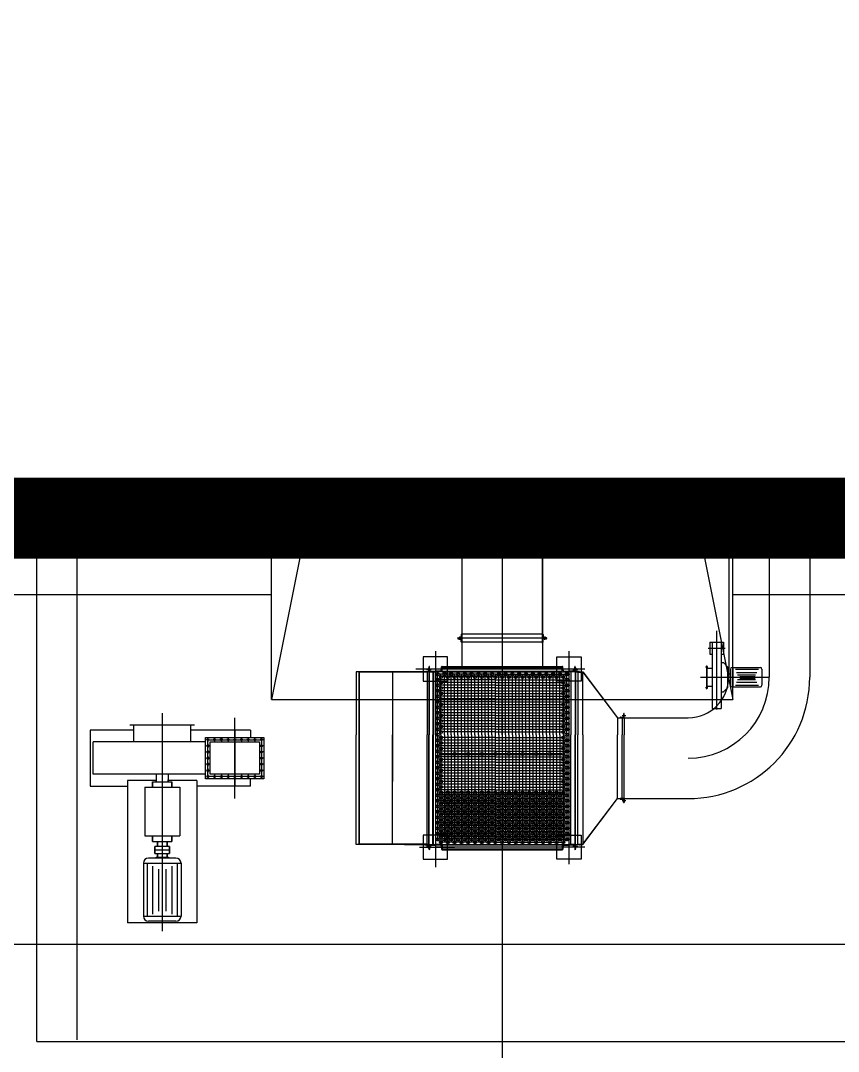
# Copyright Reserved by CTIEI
# Model space of a CAD drawing. Header units: metres. Extents: x -170 to 1091, y -90 to 504.
# Drawn here: x 235.55 to 245.65, y 76.11 to 88.85 of the extents above; entities that cross this region are included whole.
import ezdxf

# ---------------------------------------------------------------- set-up
doc = ezdxf.new("R2010")
doc.units = ezdxf.units.M
for name, pattern in [('PF_CENTER', [400, 250, -50, 50, -50]), ('PF_DASHED', [150, 100, -50]), ('PF_DIVIDE', [250, 100, -50, 0, -50, 0, -50])]:
    doc.linetypes.add(name, pattern=pattern)
for name, color, linetype in [('01', 7, 'CONTINUOUS'), ('02', 1, 'CONTINUOUS'), ('04', 2, 'PF_DASHED'), ('05', 4, 'PF_CENTER'), ('07', 6, 'PF_DIVIDE'), ('TKX', 3, 'CONTINUOUS')]:
    doc.layers.add(name, color=color, linetype=linetype)

msp = doc.modelspace()

# ---------------------------------------------------------------- linework, layer by layer
for p, q in [((236.9, 80.148, 0), (237.7, 80.148, 0)), ((236.95, 79.935, 0), (236.95, 80.148, 0)), ((237.65, 80.148, 0), (237.65, 79.935, 0)), ((237.836, 79.935, 0), (236.446, 79.935, 0)), ((237.225, 79.535, 0), (237.225, 79.442, 0)), ((237.375, 79.535, 0), (237.375, 79.442, 0)), ((237.083, 79.376, 0), (237.083, 78.777, 0)), ((237.083, 79.376, 0), (237.518, 79.376, 0)), ((237.18, 79.442, 0), (237.42, 79.442, 0)), ((237.18, 79.442, 0), (237.18, 79.376, 0)), ((237.18, 79.376, 0), (237.18, 79.442, 0)), ((237.225, 79.442, 0), (237.225, 79.465, 0)), ((237.375, 79.442, 0), (237.375, 79.465, 0)), ((237.42, 79.442, 0), (237.42, 79.376, 0)), ((237.42, 79.376, 0), (237.42, 79.442, 0)), ((237.518, 79.376, 0), (237.518, 78.777, 0)), ((237.083, 78.777, 0), (237.518, 78.777, 0)), ((237.18, 78.704, 0), (237.18, 78.777, 0)), ((237.18, 78.777, 0), (237.18, 78.704, 0)), ((237.42, 78.704, 0), (237.42, 78.777, 0)), ((237.42, 78.777, 0), (237.42, 78.704, 0)), ((237.18, 78.704, 0), (237.42, 78.704, 0)), ((237.21, 78.642, 0), (237.21, 78.603, 0)), ((237.21, 78.603, 0), (237.21, 78.642, 0)), ((237.39, 78.642, 0), (237.21, 78.642, 0)), ((237.21, 78.603, 0), (237.39, 78.603, 0)), ((237.21, 78.597, 0), (237.21, 78.558, 0)), ((237.21, 78.558, 0), (237.21, 78.597, 0)), ((237.39, 78.597, 0), (237.21, 78.597, 0)), ((237.24, 78.642, 0), (237.24, 78.704, 0)), ((237.24, 78.704, 0), (237.24, 78.642, 0)), ((237.24, 78.597, 0), (237.24, 78.603, 0)), ((237.24, 78.603, 0), (237.24, 78.597, 0)), ((237.36, 78.642, 0), (237.36, 78.704, 0)), ((237.36, 78.704, 0), (237.36, 78.642, 0)), ((237.36, 78.597, 0), (237.36, 78.603, 0)), ((237.36, 78.603, 0), (237.36, 78.597, 0)), ((237.39, 78.642, 0), (237.39, 78.603, 0)), ((237.39, 78.603, 0), (237.39, 78.642, 0)), ((237.39, 78.597, 0), (237.39, 78.558, 0)), ((237.39, 78.558, 0), (237.39, 78.597, 0)), ((237.469, 78.499, 0), (237.131, 78.499, 0)), ((237.21, 78.558, 0), (237.39, 78.558, 0)), ((237.24, 78.51, 0), (237.24, 78.558, 0)), ((237.24, 78.558, 0), (237.24, 78.51, 0)), ((237.36, 78.51, 0), (237.36, 78.558, 0)), ((237.36, 78.558, 0), (237.36, 78.51, 0)), ((237.068, 78.436, 0), (237.532, 78.436, 0)), ((237.068, 78.436, 0), (237.068, 77.782, 0)), ((237.532, 78.436, 0), (237.532, 77.782, 0)), ((237.068, 77.782, 0), (237.532, 77.782, 0)), ((237.469, 77.719, 0), (237.131, 77.719, 0))]:
    msp.add_line(p, q)
at = {"ltscale": 8}
for p, q in [((240.763, 79.791, 0), (240.893, 79.791, 0)), ((240.763, 79.781, 0), (240.893, 79.781, 0)), ((240.931, 79.791, 0), (241.061, 79.791, 0)), ((240.931, 79.781, 0), (241.061, 79.781, 0)), ((241.099, 79.791, 0), (241.229, 79.791, 0)), ((241.099, 79.781, 0), (241.229, 79.781, 0)), ((241.267, 79.791, 0), (241.397, 79.791, 0)), ((241.267, 79.781, 0), (241.397, 79.781, 0)), ((241.435, 79.791, 0), (241.565, 79.791, 0)), ((241.435, 79.781, 0), (241.565, 79.781, 0)), ((241.603, 79.791, 0), (241.733, 79.791, 0)), ((241.603, 79.781, 0), (241.733, 79.781, 0)), ((241.771, 79.791, 0), (241.901, 79.791, 0)), ((241.771, 79.781, 0), (241.901, 79.781, 0)), ((241.939, 79.791, 0), (242.069, 79.791, 0)), ((241.939, 79.781, 0), (242.069, 79.781, 0)), ((242.107, 79.791, 0), (242.237, 79.791, 0)), ((242.107, 79.781, 0), (242.237, 79.781, 0))]:
    msp.add_line(p, q, dxfattribs=at)
at = {"linetype": 'Continuous', "const_width": 1, "elevation": 0}
msp.add_lwpolyline([(165.7, 127.024), (280.5, 127.024), (280.5, 82.699), (165.7, 82.699)], close=True, dxfattribs=at)
at = {"elevation": 0}
msp.add_lwpolyline([(237.377, 78.51), (237.377, 78.499), (237.223, 78.499), (237.223, 78.51)], close=True, dxfattribs=at)
for centre, start, end in [((237.131, 78.436, 0), 90, 180), ((237.469, 78.436, 0), 0, 90), ((237.469, 77.782, 0), 270, 0)]:
    msp.add_arc(centre, 0.063, start, end)
at = {"layer": '01', "ltscale": 8}
for p, q in [((241, 82.699, 0), (241, 80.867, 0)), ((242, 82.699, 0), (242, 80.867, 0)), ((244.3, 82.699, 0), (244.3, 80.735, 0)), ((245.3, 82.699, 0), (245.3, 80.735, 0)), ((240.994, 81.261, 0), (240.994, 81.229, 0)), ((242, 81.267, 0), (240.998, 81.267, 0)), ((242.006, 81.261, 0), (242.006, 81.229, 0)), ((241, 81.217, 0), (240.95, 81.217, 0)), ((241, 81.217, 0), (240.95, 81.217, 0)), ((242.05, 81.217, 0), (240.95, 81.217, 0)), ((240.956, 81.223, 0), (240.988, 81.223, 0)), ((240.956, 81.211, 0), (240.988, 81.211, 0)), ((240.994, 81.173, 0), (240.994, 81.205, 0)), ((242, 81.167, 0), (240.998, 81.167, 0)), ((242, 81.217, 0), (242.05, 81.217, 0)), ((242, 81.217, 0), (242.05, 81.217, 0)), ((242.006, 81.173, 0), (242.006, 81.205, 0)), ((242.044, 81.223, 0), (242.012, 81.223, 0)), ((242.044, 81.211, 0), (242.012, 81.211, 0)), ((244.065, 81.169, 0), (244.065, 81.018, 0)), ((244.065, 81.169, 0), (244.235, 81.169, 0)), ((244.096, 81.169, 0), (244.096, 80.348, 0)), ((244.205, 81.169, 0), (244.205, 80.348, 0)), ((244.235, 81.169, 0), (244.235, 81.018, 0)), ((244.065, 81.018, 0), (244.096, 81.018, 0)), ((244.205, 81.018, 0), (244.235, 81.018, 0)), ((244.205, 81.018, 0), (244.235, 81.018, 0)), ((240.825, 80.985, 0), (240.525, 80.985, 0)), ((240.525, 80.985, 0), (240.525, 80.685, 0)), ((240.825, 80.685, 0), (240.825, 80.985, 0)), ((242.175, 80.685, 0), (242.175, 80.985, 0)), ((242.175, 80.985, 0), (242.475, 80.985, 0)), ((242.475, 80.985, 0), (242.475, 80.685, 0)), ((244.205, 80.915, 0), (244.235, 80.915, 0)), ((244.285, 80.865, 0), (244.235, 80.915, 0)), ((240.544, 80.802, 0), (239.694, 80.802, 0)), ((239.694, 80.802, 0), (239.694, 80.024, 0)), ((239.734, 78.668, 0), (239.734, 80.802, 0)), ((239.737, 78.668, 0), (239.737, 80.802, 0)), ((240.574, 80.799, 0), (239.737, 80.799, 0)), ((240.144, 80.799, 0), (240.144, 79.446, 0)), ((240.594, 80.802, 0), (240.544, 80.802, 0)), ((240.549, 80.807, 0), (240.583, 80.807, 0)), ((240.574, 80.802, 0), (240.574, 80.024, 0)), ((240.589, 80.847, 0), (240.589, 80.813, 0)), ((240.594, 80.802, 0), (240.594, 80.852, 0)), ((240.594, 80.814, 0), (240.594, 80.024, 0)), ((240.597, 80.802, 0), (240.597, 80.867, 0)), ((240.597, 80.814, 0), (240.597, 80.024, 0)), ((240.597, 80.802, 0), (240.677, 80.802, 0)), ((240.606, 80.82, 0), (240.602, 80.863, 0)), ((240.616, 80.811, 0), (240.677, 80.811, 0)), ((240.65, 80.802, 0), (240.65, 80.024, 0)), ((240.738, 80.811, 0), (240.677, 80.811, 0)), ((240.757, 80.802, 0), (240.677, 80.802, 0)), ((240.748, 80.82, 0), (240.752, 80.863, 0)), ((240.757, 80.867, 0), (242.243, 80.867, 0)), ((240.757, 80.802, 0), (240.757, 80.867, 0)), ((240.757, 80.855, 0), (242.243, 80.855, 0)), ((240.757, 80.811, 0), (242.243, 80.811, 0)), ((240.757, 80.802, 0), (242.243, 80.802, 0)), ((242.243, 80.802, 0), (242.243, 80.867, 0)), ((242.243, 80.802, 0), (242.323, 80.802, 0)), ((242.252, 80.82, 0), (242.248, 80.863, 0)), ((242.262, 80.811, 0), (242.323, 80.811, 0)), ((242.384, 80.811, 0), (242.323, 80.811, 0)), ((242.403, 80.802, 0), (242.323, 80.802, 0)), ((242.35, 80.814, 0), (242.35, 80.024, 0)), ((242.394, 80.82, 0), (242.398, 80.863, 0)), ((242.403, 80.802, 0), (242.403, 80.867, 0)), ((242.403, 80.814, 0), (242.403, 80.024, 0)), ((242.406, 80.802, 0), (242.406, 80.852, 0)), ((242.406, 80.814, 0), (242.406, 80.024, 0)), ((242.406, 80.802, 0), (242.456, 80.802, 0)), ((242.411, 80.847, 0), (242.411, 80.813, 0)), ((242.451, 80.807, 0), (242.416, 80.807, 0)), ((242.436, 80.802, 0), (242.436, 80.024, 0)), ((242.436, 80.799, 0), (242.495, 80.799, 0)), ((242.456, 80.802, 0), (242.496, 80.802, 0)), ((242.495, 80.799, 0), (242.925, 80.232, 0)), ((242.495, 80.024, 0), (242.495, 80.799, 0)), ((242.496, 80.802, 0), (242.926, 80.235, 0)), ((244.024, 80.877, 0), (244.028, 80.877, 0)), ((244.024, 80.877, 0), (244.024, 80.593, 0)), ((244.024, 80.847, 0), (244.096, 80.847, 0)), ((244.028, 80.877, 0), (244.028, 80.593, 0)), ((244.285, 80.865, 0), (244.285, 80.605, 0)), ((244.285, 80.775, 0), (244.32, 80.775, 0)), ((244.32, 80.835, 0), (244.32, 80.635, 0)), ((244.34, 80.855, 0), (244.69, 80.855, 0)), ((244.35, 80.855, 0), (244.35, 80.615, 0)), ((244.709, 80.835, 0), (244.709, 80.635, 0)), ((240.525, 80.685, 0), (240.825, 80.685, 0)), ((242.475, 80.685, 0), (242.175, 80.685, 0)), ((244.024, 80.623, 0), (244.096, 80.623, 0)), ((244.285, 80.695, 0), (244.32, 80.695, 0)), ((244.024, 80.593, 0), (244.028, 80.593, 0)), ((244.205, 80.555, 0), (244.235, 80.555, 0)), ((244.285, 80.605, 0), (244.235, 80.555, 0)), ((244.34, 80.615, 0), (244.69, 80.615, 0)), ((243.001, 80.28, 0), (243.001, 80.246, 0)), ((243.006, 80.235, 0), (243.006, 80.285, 0)), ((244.096, 80.348, 0), (244.205, 80.348, 0)), ((242.925, 80.232, 0), (242.981, 80.232, 0)), ((242.926, 80.235, 0), (243.006, 80.235, 0)), ((242.926, 80.235, 0), (243.8, 80.235, 0)), ((242.926, 80.232, 0), (242.926, 80.024, 0)), ((243.006, 80.235, 0), (242.956, 80.235, 0)), ((242.961, 80.24, 0), (242.995, 80.24, 0)), ((242.981, 80.235, 0), (242.981, 80.024, 0)), ((243.006, 80.235, 0), (243.006, 80.024, 0)), ((236.41, 80.08, 0), (236.41, 79.39, 0)), ((236.95, 80.08, 0), (236.41, 80.08, 0)), ((238.39, 80.08, 0), (237.65, 80.08, 0)), ((237.836, 79.48, 0), (237.836, 79.99, 0)), ((237.836, 79.99, 0), (238.556, 79.99, 0)), ((238.39, 80.08, 0), (238.39, 79.99, 0)), ((238.556, 79.99, 0), (238.556, 79.48, 0)), ((239.694, 78.668, 0), (239.694, 80.024, 0)), ((240.144, 78.671, 0), (240.144, 80.024, 0)), ((240.574, 78.668, 0), (240.574, 80.024, 0)), ((240.594, 78.668, 0), (240.594, 80.024, 0)), ((240.597, 78.668, 0), (240.597, 80.024, 0)), ((240.65, 78.668, 0), (240.65, 80.024, 0)), ((242.35, 78.668, 0), (242.35, 80.024, 0)), ((242.403, 78.668, 0), (242.403, 80.024, 0)), ((242.406, 78.668, 0), (242.406, 80.024, 0)), ((242.436, 78.668, 0), (242.436, 80.024, 0)), ((242.495, 80.024, 0), (242.495, 78.671, 0)), ((242.926, 79.235, 0), (242.926, 80.024, 0)), ((242.981, 79.235, 0), (242.981, 80.024, 0)), ((243.006, 79.235, 0), (243.006, 80.024, 0)), ((236.446, 79.535, 0), (236.446, 79.935, 0)), ((237.89, 79.535, 0), (237.89, 79.935, 0)), ((237.89, 79.935, 0), (238.502, 79.935, 0)), ((238.502, 79.935, 0), (238.502, 79.535, 0)), ((238.556, 79.48, 0), (237.836, 79.48, 0)), ((238.502, 79.535, 0), (237.89, 79.535, 0)), ((238.39, 79.39, 0), (238.39, 79.48, 0)), ((236.41, 79.39, 0), (236.871, 79.39, 0)), ((236.871, 79.458, 0), (236.871, 77.7, 0)), ((237.225, 79.458, 0), (236.871, 79.458, 0)), ((237.729, 79.458, 0), (237.375, 79.458, 0)), ((237.729, 79.458, 0), (237.729, 77.7, 0)), ((238.39, 79.39, 0), (237.729, 79.39, 0)), ((242.495, 78.671, 0), (242.925, 79.238, 0)), ((242.496, 78.668, 0), (242.926, 79.235, 0)), ((242.925, 79.238, 0), (242.981, 79.238, 0)), ((242.926, 79.235, 0), (243.006, 79.235, 0)), ((242.926, 79.235, 0), (243.8, 79.235, 0)), ((243.006, 79.235, 0), (242.956, 79.235, 0)), ((242.961, 79.23, 0), (242.995, 79.23, 0)), ((243.001, 79.19, 0), (243.001, 79.225, 0)), ((243.006, 79.235, 0), (243.006, 79.185, 0)), ((240.825, 78.785, 0), (240.525, 78.785, 0)), ((240.525, 78.785, 0), (240.525, 78.485, 0)), ((240.825, 78.485, 0), (240.825, 78.785, 0)), ((242.175, 78.785, 0), (242.475, 78.785, 0)), ((242.175, 78.485, 0), (242.175, 78.785, 0)), ((242.475, 78.785, 0), (242.475, 78.485, 0)), ((240.544, 78.668, 0), (239.694, 78.668, 0)), ((240.574, 78.671, 0), (239.737, 78.671, 0)), ((240.295, 78.668, 0), (242.243, 78.668, 0)), ((240.594, 78.668, 0), (240.544, 78.668, 0)), ((240.549, 78.663, 0), (240.583, 78.663, 0)), ((240.589, 78.623, 0), (240.589, 78.658, 0)), ((240.594, 78.668, 0), (240.594, 78.618, 0)), ((240.597, 78.668, 0), (240.677, 78.668, 0)), ((240.597, 78.668, 0), (240.597, 78.603, 0)), ((240.606, 78.651, 0), (240.602, 78.608, 0)), ((240.616, 78.66, 0), (240.677, 78.66, 0)), ((240.757, 78.668, 0), (240.677, 78.668, 0)), ((240.738, 78.66, 0), (240.677, 78.66, 0)), ((240.748, 78.651, 0), (240.752, 78.608, 0)), ((240.757, 78.668, 0), (240.757, 78.603, 0)), ((240.757, 78.665, 0), (242.243, 78.665, 0)), ((240.757, 78.615, 0), (242.243, 78.615, 0)), ((240.757, 78.603, 0), (242.243, 78.603, 0)), ((242.243, 78.668, 0), (242.323, 78.668, 0)), ((242.243, 78.668, 0), (242.243, 78.603, 0)), ((242.252, 78.651, 0), (242.248, 78.608, 0)), ((242.262, 78.66, 0), (242.323, 78.66, 0)), ((242.403, 78.668, 0), (242.323, 78.668, 0)), ((242.384, 78.66, 0), (242.323, 78.66, 0)), ((242.394, 78.651, 0), (242.398, 78.608, 0)), ((242.403, 78.668, 0), (242.403, 78.603, 0)), ((242.406, 78.668, 0), (242.406, 78.618, 0)), ((242.406, 78.668, 0), (242.456, 78.668, 0)), ((242.411, 78.623, 0), (242.411, 78.658, 0)), ((242.451, 78.663, 0), (242.416, 78.663, 0)), ((242.436, 78.671, 0), (242.495, 78.671, 0)), ((242.456, 78.668, 0), (242.496, 78.668, 0)), ((240.525, 78.485, 0), (240.825, 78.485, 0)), ((242.475, 78.485, 0), (242.175, 78.485, 0)), ((237.729, 77.7, 0), (236.871, 77.7, 0))]:
    msp.add_line(p, q, dxfattribs=at)
at = {"layer": '01'}
msp.add_line((237.836, 79.535, 0), (236.446, 79.535, 0), dxfattribs=at)
at = {"layer": '01', "ltscale": 8}
for centre, radius in [((240.702, 80.772, 0), 0.02), ((240.744, 80.738, 0), 0.02), ((240.786, 80.772, 0), 0.02), ((240.828, 80.738, 0), 0.02), ((240.87, 80.772, 0), 0.02), ((240.912, 80.738, 0), 0.02), ((240.954, 80.772, 0), 0.02), ((240.996, 80.738, 0), 0.02), ((241.038, 80.772, 0), 0.02), ((241.08, 80.738, 0), 0.02), ((241.122, 80.772, 0), 0.02), ((241.164, 80.738, 0), 0.02), ((241.206, 80.772, 0), 0.02), ((241.248, 80.738, 0), 0.02), ((241.29, 80.772, 0), 0.02), ((241.332, 80.738, 0), 0.02), ((241.374, 80.772, 0), 0.02), ((241.416, 80.738, 0), 0.02), ((241.458, 80.772, 0), 0.02), ((241.5, 80.738, 0), 0.02), ((241.542, 80.772, 0), 0.02), ((241.584, 80.738, 0), 0.02), ((241.626, 80.772, 0), 0.02), ((241.668, 80.738, 0), 0.02), ((241.71, 80.772, 0), 0.02), ((241.752, 80.738, 0), 0.02), ((241.794, 80.772, 0), 0.02), ((241.836, 80.738, 0), 0.02), ((241.878, 80.772, 0), 0.02), ((241.92, 80.738, 0), 0.02), ((241.962, 80.772, 0), 0.02), ((242.004, 80.738, 0), 0.02), ((242.046, 80.772, 0), 0.02), ((242.088, 80.738, 0), 0.02), ((242.13, 80.772, 0), 0.02), ((242.172, 80.738, 0), 0.02), ((242.214, 80.772, 0), 0.02), ((242.256, 80.738, 0), 0.02), ((242.298, 80.772, 0), 0.02), ((240.702, 80.704, 0), 0.02), ((240.702, 80.636, 0), 0.02), ((240.744, 80.67, 0), 0.02), ((242.256, 80.67, 0), 0.02), ((242.298, 80.704, 0), 0.02), ((242.298, 80.636, 0), 0.02), ((240.702, 80.568, 0), 0.02), ((240.702, 80.5, 0), 0.02), ((240.744, 80.602, 0), 0.02), ((240.744, 80.534, 0), 0.02), ((242.256, 80.602, 0), 0.02), ((242.256, 80.534, 0), 0.02), ((242.298, 80.568, 0), 0.02), ((242.298, 80.5, 0), 0.02), ((240.702, 80.432, 0), 0.02), ((240.702, 80.364, 0), 0.02), ((240.744, 80.466, 0), 0.02), ((240.744, 80.398, 0), 0.02), ((242.256, 80.466, 0), 0.02), ((242.256, 80.398, 0), 0.02), ((242.298, 80.432, 0), 0.02), ((242.298, 80.364, 0), 0.02), ((240.702, 80.296, 0), 0.02), ((240.702, 80.228, 0), 0.02), ((240.744, 80.33, 0), 0.02), ((240.744, 80.262, 0), 0.02), ((242.256, 80.33, 0), 0.02), ((242.256, 80.262, 0), 0.02), ((242.298, 80.296, 0), 0.02), ((242.298, 80.228, 0), 0.02), ((240.702, 80.16, 0), 0.02), ((240.744, 80.194, 0), 0.02), ((240.744, 80.126, 0), 0.02), ((242.256, 80.194, 0), 0.02), ((242.256, 80.126, 0), 0.02), ((242.298, 80.16, 0), 0.02), ((240.702, 80.092, 0), 0.02), ((240.702, 80.024, 0), 0.02), ((240.744, 80.058, 0), 0.02), ((240.744, 79.99, 0), 0.02), ((242.256, 80.058, 0), 0.02), ((242.256, 79.99, 0), 0.02), ((242.298, 80.092, 0), 0.02), ((242.298, 80.024, 0), 0.02), ((237.864, 79.963, 0), 0.012), ((237.864, 79.887, 0), 0.012), ((237.947, 79.963, 0), 0.012), ((238.03, 79.963, 0), 0.012), ((238.113, 79.963, 0), 0.012), ((238.196, 79.963, 0), 0.012), ((238.279, 79.963, 0), 0.012), ((238.362, 79.963, 0), 0.012), ((238.445, 79.963, 0), 0.012), ((238.528, 79.963, 0), 0.012), ((238.528, 79.887, 0), 0.012), ((240.702, 79.956, 0), 0.02), ((240.702, 79.888, 0), 0.02), ((240.744, 79.922, 0), 0.02), ((240.744, 79.854, 0), 0.02), ((242.256, 79.922, 0), 0.02), ((242.256, 79.854, 0), 0.02), ((242.298, 79.956, 0), 0.02), ((242.298, 79.888, 0), 0.02), ((237.864, 79.811, 0), 0.012), ((237.864, 79.735, 0), 0.012), ((238.528, 79.811, 0), 0.012), ((238.528, 79.735, 0), 0.012), ((240.702, 79.82, 0), 0.02), ((240.702, 79.752, 0), 0.02), ((240.744, 79.786, 0), 0.02), ((240.744, 79.718, 0), 0.02), ((240.912, 79.786, 0), 0.02), ((241.08, 79.786, 0), 0.02), ((241.248, 79.786, 0), 0.02), ((241.416, 79.786, 0), 0.02), ((241.584, 79.786, 0), 0.02), ((241.752, 79.786, 0), 0.02), ((241.92, 79.786, 0), 0.02), ((242.088, 79.786, 0), 0.02), ((242.256, 79.786, 0), 0.02), ((242.256, 79.718, 0), 0.02), ((242.298, 79.82, 0), 0.02), ((242.298, 79.752, 0), 0.02), ((237.864, 79.659, 0), 0.012), ((238.528, 79.659, 0), 0.012), ((240.702, 79.684, 0), 0.02), ((240.702, 79.616, 0), 0.02), ((240.744, 79.65, 0), 0.02), ((242.256, 79.65, 0), 0.02), ((242.298, 79.684, 0), 0.02), ((242.298, 79.616, 0), 0.02), ((237.864, 79.583, 0), 0.012), ((237.864, 79.507, 0), 0.012), ((237.947, 79.507, 0), 0.012), ((238.03, 79.507, 0), 0.012), ((238.113, 79.507, 0), 0.012), ((238.196, 79.507, 0), 0.012), ((238.279, 79.507, 0), 0.012), ((238.362, 79.507, 0), 0.012), ((238.445, 79.507, 0), 0.012), ((238.528, 79.583, 0), 0.012), ((238.528, 79.507, 0), 0.012), ((240.702, 79.548, 0), 0.02), ((240.702, 79.48, 0), 0.02), ((240.744, 79.582, 0), 0.02), ((240.744, 79.514, 0), 0.02), ((242.256, 79.582, 0), 0.02), ((242.256, 79.514, 0), 0.02), ((242.298, 79.548, 0), 0.02), ((242.298, 79.48, 0), 0.02), ((240.702, 79.412, 0), 0.02), ((240.702, 79.344, 0), 0.02), ((240.744, 79.446, 0), 0.02), ((240.744, 79.378, 0), 0.02), ((242.256, 79.446, 0), 0.02), ((242.256, 79.378, 0), 0.02), ((242.298, 79.412, 0), 0.02), ((242.298, 79.344, 0), 0.02), ((240.702, 79.276, 0), 0.02), ((240.702, 79.208, 0), 0.02), ((240.744, 79.31, 0), 0.02), ((240.744, 79.242, 0), 0.02), ((240.786, 79.276, 0), 0.02), ((240.786, 79.208, 0), 0.02), ((240.828, 79.31, 0), 0.02), ((240.828, 79.242, 0), 0.02), ((240.87, 79.276, 0), 0.02), ((240.87, 79.208, 0), 0.02), ((240.912, 79.31, 0), 0.02), ((240.912, 79.242, 0), 0.02), ((240.954, 79.276, 0), 0.02), ((240.954, 79.208, 0), 0.02), ((240.996, 79.31, 0), 0.02), ((240.996, 79.242, 0), 0.02), ((241.038, 79.276, 0), 0.02), ((241.038, 79.208, 0), 0.02), ((241.08, 79.31, 0), 0.02), ((241.08, 79.242, 0), 0.02), ((241.122, 79.276, 0), 0.02), ((241.122, 79.208, 0), 0.02), ((241.164, 79.31, 0), 0.02), ((241.164, 79.242, 0), 0.02), ((241.206, 79.276, 0), 0.02), ((241.206, 79.208, 0), 0.02), ((241.248, 79.31, 0), 0.02), ((241.248, 79.242, 0), 0.02), ((241.29, 79.276, 0), 0.02), ((241.29, 79.208, 0), 0.02), ((241.332, 79.31, 0), 0.02), ((241.332, 79.242, 0), 0.02), ((241.374, 79.276, 0), 0.02), ((241.374, 79.208, 0), 0.02), ((241.416, 79.31, 0), 0.02), ((241.416, 79.242, 0), 0.02), ((241.458, 79.276, 0), 0.02), ((241.458, 79.208, 0), 0.02), ((241.5, 79.31, 0), 0.02), ((241.5, 79.242, 0), 0.02), ((241.542, 79.276, 0), 0.02), ((241.542, 79.208, 0), 0.02), ((241.584, 79.31, 0), 0.02), ((241.584, 79.242, 0), 0.02), ((241.626, 79.276, 0), 0.02), ((241.626, 79.208, 0), 0.02), ((241.668, 79.31, 0), 0.02), ((241.668, 79.242, 0), 0.02), ((241.71, 79.276, 0), 0.02), ((241.71, 79.208, 0), 0.02), ((241.752, 79.31, 0), 0.02), ((241.752, 79.242, 0), 0.02), ((241.794, 79.276, 0), 0.02), ((241.794, 79.208, 0), 0.02), ((241.836, 79.31, 0), 0.02), ((241.836, 79.242, 0), 0.02), ((241.878, 79.276, 0), 0.02), ((241.878, 79.208, 0), 0.02), ((241.92, 79.31, 0), 0.02), ((241.92, 79.242, 0), 0.02), ((241.962, 79.276, 0), 0.02), ((241.962, 79.208, 0), 0.02), ((242.004, 79.31, 0), 0.02), ((242.004, 79.242, 0), 0.02), ((242.046, 79.276, 0), 0.02), ((242.046, 79.208, 0), 0.02), ((242.088, 79.31, 0), 0.02), ((242.088, 79.242, 0), 0.02), ((242.13, 79.276, 0), 0.02), ((242.13, 79.208, 0), 0.02), ((242.172, 79.31, 0), 0.02), ((242.172, 79.242, 0), 0.02), ((242.214, 79.276, 0), 0.02), ((242.214, 79.208, 0), 0.02), ((242.256, 79.31, 0), 0.02), ((242.256, 79.242, 0), 0.02), ((242.298, 79.276, 0), 0.02), ((242.298, 79.208, 0), 0.02), ((240.702, 79.14, 0), 0.02), ((240.744, 79.174, 0), 0.02), ((240.744, 79.106, 0), 0.02), ((240.786, 79.14, 0), 0.02), ((240.828, 79.174, 0), 0.02), ((240.828, 79.106, 0), 0.02), ((240.87, 79.14, 0), 0.02), ((240.912, 79.174, 0), 0.02), ((240.912, 79.106, 0), 0.02), ((240.954, 79.14, 0), 0.02), ((240.996, 79.174, 0), 0.02), ((240.996, 79.106, 0), 0.02), ((241.038, 79.14, 0), 0.02), ((241.08, 79.174, 0), 0.02), ((241.08, 79.106, 0), 0.02), ((241.122, 79.14, 0), 0.02), ((241.164, 79.174, 0), 0.02), ((241.164, 79.106, 0), 0.02), ((241.206, 79.14, 0), 0.02), ((241.248, 79.174, 0), 0.02), ((241.248, 79.106, 0), 0.02), ((241.29, 79.14, 0), 0.02), ((241.332, 79.174, 0), 0.02), ((241.332, 79.106, 0), 0.02), ((241.374, 79.14, 0), 0.02), ((241.416, 79.174, 0), 0.02), ((241.416, 79.106, 0), 0.02), ((241.458, 79.14, 0), 0.02), ((241.5, 79.174, 0), 0.02), ((241.5, 79.106, 0), 0.02), ((241.542, 79.14, 0), 0.02), ((241.584, 79.174, 0), 0.02), ((241.584, 79.106, 0), 0.02), ((241.626, 79.14, 0), 0.02), ((241.668, 79.174, 0), 0.02), ((241.668, 79.106, 0), 0.02), ((241.71, 79.14, 0), 0.02), ((241.752, 79.174, 0), 0.02), ((241.752, 79.106, 0), 0.02), ((241.794, 79.14, 0), 0.02), ((241.836, 79.174, 0), 0.02), ((241.836, 79.106, 0), 0.02), ((241.878, 79.14, 0), 0.02), ((241.92, 79.174, 0), 0.02), ((241.92, 79.106, 0), 0.02), ((241.962, 79.14, 0), 0.02), ((242.004, 79.174, 0), 0.02), ((242.004, 79.106, 0), 0.02), ((242.046, 79.14, 0), 0.02), ((242.088, 79.174, 0), 0.02), ((242.088, 79.106, 0), 0.02), ((242.13, 79.14, 0), 0.02), ((242.172, 79.174, 0), 0.02), ((242.172, 79.106, 0), 0.02), ((242.214, 79.14, 0), 0.02), ((242.256, 79.174, 0), 0.02), ((242.256, 79.106, 0), 0.02), ((242.298, 79.14, 0), 0.02), ((240.702, 79.072, 0), 0.02), ((240.702, 79.004, 0), 0.02), ((240.744, 79.038, 0), 0.02), ((240.744, 78.97, 0), 0.02), ((240.786, 79.072, 0), 0.02), ((240.786, 79.004, 0), 0.02), ((240.828, 79.038, 0), 0.02), ((240.828, 78.97, 0), 0.02), ((240.87, 79.072, 0), 0.02), ((240.87, 79.004, 0), 0.02), ((240.912, 79.038, 0), 0.02), ((240.912, 78.97, 0), 0.02), ((240.954, 79.072, 0), 0.02), ((240.954, 79.004, 0), 0.02), ((240.996, 79.038, 0), 0.02), ((240.996, 78.97, 0), 0.02), ((241.038, 79.072, 0), 0.02), ((241.038, 79.004, 0), 0.02), ((241.08, 79.038, 0), 0.02), ((241.08, 78.97, 0), 0.02), ((241.122, 79.072, 0), 0.02), ((241.122, 79.004, 0), 0.02), ((241.164, 79.038, 0), 0.02), ((241.164, 78.97, 0), 0.02), ((241.206, 79.072, 0), 0.02), ((241.206, 79.004, 0), 0.02), ((241.248, 79.038, 0), 0.02), ((241.248, 78.97, 0), 0.02), ((241.29, 79.072, 0), 0.02), ((241.29, 79.004, 0), 0.02), ((241.332, 79.038, 0), 0.02), ((241.332, 78.97, 0), 0.02), ((241.374, 79.072, 0), 0.02), ((241.374, 79.004, 0), 0.02), ((241.416, 79.038, 0), 0.02), ((241.416, 78.97, 0), 0.02), ((241.458, 79.072, 0), 0.02), ((241.458, 79.004, 0), 0.02), ((241.5, 79.038, 0), 0.02), ((241.5, 78.97, 0), 0.02), ((241.542, 79.072, 0), 0.02), ((241.542, 79.004, 0), 0.02), ((241.584, 79.038, 0), 0.02), ((241.584, 78.97, 0), 0.02), ((241.626, 79.072, 0), 0.02), ((241.626, 79.004, 0), 0.02), ((241.668, 79.038, 0), 0.02), ((241.668, 78.97, 0), 0.02), ((241.71, 79.072, 0), 0.02), ((241.71, 79.004, 0), 0.02), ((241.752, 79.038, 0), 0.02), ((241.752, 78.97, 0), 0.02), ((241.794, 79.072, 0), 0.02), ((241.794, 79.004, 0), 0.02), ((241.836, 79.038, 0), 0.02), ((241.836, 78.97, 0), 0.02), ((241.878, 79.072, 0), 0.02), ((241.878, 79.004, 0), 0.02), ((241.92, 79.038, 0), 0.02), ((241.92, 78.97, 0), 0.02), ((241.962, 79.072, 0), 0.02), ((241.962, 79.004, 0), 0.02), ((242.004, 79.038, 0), 0.02), ((242.004, 78.97, 0), 0.02), ((242.046, 79.072, 0), 0.02), ((242.046, 79.004, 0), 0.02), ((242.088, 79.038, 0), 0.02), ((242.088, 78.97, 0), 0.02), ((242.13, 79.072, 0), 0.02), ((242.13, 79.004, 0), 0.02), ((242.172, 79.038, 0), 0.02), ((242.172, 78.97, 0), 0.02), ((242.214, 79.072, 0), 0.02), ((242.214, 79.004, 0), 0.02), ((242.256, 79.038, 0), 0.02), ((242.256, 78.97, 0), 0.02), ((242.298, 79.072, 0), 0.02), ((242.298, 79.004, 0), 0.02), ((240.702, 78.936, 0), 0.02), ((240.702, 78.868, 0), 0.02), ((240.744, 78.902, 0), 0.02), ((240.744, 78.834, 0), 0.02), ((240.786, 78.936, 0), 0.02), ((240.786, 78.868, 0), 0.02), ((240.828, 78.902, 0), 0.02), ((240.828, 78.834, 0), 0.02), ((240.87, 78.936, 0), 0.02), ((240.87, 78.868, 0), 0.02), ((240.912, 78.902, 0), 0.02), ((240.912, 78.834, 0), 0.02), ((240.954, 78.936, 0), 0.02), ((240.954, 78.868, 0), 0.02), ((240.996, 78.902, 0), 0.02), ((240.996, 78.834, 0), 0.02), ((241.038, 78.936, 0), 0.02), ((241.038, 78.868, 0), 0.02), ((241.08, 78.902, 0), 0.02), ((241.08, 78.834, 0), 0.02), ((241.122, 78.936, 0), 0.02), ((241.122, 78.868, 0), 0.02), ((241.164, 78.902, 0), 0.02), ((241.164, 78.834, 0), 0.02), ((241.206, 78.936, 0), 0.02), ((241.206, 78.868, 0), 0.02), ((241.248, 78.902, 0), 0.02), ((241.248, 78.834, 0), 0.02), ((241.29, 78.936, 0), 0.02), ((241.29, 78.868, 0), 0.02), ((241.332, 78.902, 0), 0.02), ((241.332, 78.834, 0), 0.02), ((241.374, 78.936, 0), 0.02), ((241.374, 78.868, 0), 0.02), ((241.416, 78.902, 0), 0.02), ((241.416, 78.834, 0), 0.02), ((241.458, 78.936, 0), 0.02), ((241.458, 78.868, 0), 0.02), ((241.5, 78.902, 0), 0.02), ((241.5, 78.834, 0), 0.02), ((241.542, 78.936, 0), 0.02), ((241.542, 78.868, 0), 0.02), ((241.584, 78.902, 0), 0.02), ((241.584, 78.834, 0), 0.02), ((241.626, 78.936, 0), 0.02), ((241.626, 78.868, 0), 0.02), ((241.668, 78.902, 0), 0.02), ((241.668, 78.834, 0), 0.02), ((241.71, 78.936, 0), 0.02), ((241.71, 78.868, 0), 0.02), ((241.752, 78.902, 0), 0.02), ((241.752, 78.834, 0), 0.02), ((241.794, 78.936, 0), 0.02), ((241.794, 78.868, 0), 0.02), ((241.836, 78.902, 0), 0.02), ((241.836, 78.834, 0), 0.02), ((241.878, 78.936, 0), 0.02), ((241.878, 78.868, 0), 0.02), ((241.92, 78.902, 0), 0.02), ((241.92, 78.834, 0), 0.02), ((241.962, 78.936, 0), 0.02), ((241.962, 78.868, 0), 0.02), ((242.004, 78.902, 0), 0.02), ((242.004, 78.834, 0), 0.02), ((242.046, 78.936, 0), 0.02), ((242.046, 78.868, 0), 0.02), ((242.088, 78.902, 0), 0.02), ((242.088, 78.834, 0), 0.02), ((242.13, 78.936, 0), 0.02), ((242.13, 78.868, 0), 0.02), ((242.172, 78.902, 0), 0.02), ((242.172, 78.834, 0), 0.02), ((242.214, 78.936, 0), 0.02), ((242.214, 78.868, 0), 0.02), ((242.256, 78.902, 0), 0.02), ((242.256, 78.834, 0), 0.02), ((242.298, 78.936, 0), 0.02), ((242.298, 78.868, 0), 0.02), ((240.702, 78.8, 0), 0.02), ((240.702, 78.732, 0), 0.02), ((240.744, 78.766, 0), 0.02), ((240.744, 78.698, 0), 0.02), ((240.786, 78.8, 0), 0.02), ((240.786, 78.732, 0), 0.02), ((240.828, 78.766, 0), 0.02), ((240.828, 78.698, 0), 0.02), ((240.87, 78.8, 0), 0.02), ((240.87, 78.732, 0), 0.02), ((240.912, 78.766, 0), 0.02), ((240.912, 78.698, 0), 0.02), ((240.954, 78.8, 0), 0.02), ((240.954, 78.732, 0), 0.02), ((240.996, 78.766, 0), 0.02), ((240.996, 78.698, 0), 0.02), ((241.038, 78.8, 0), 0.02), ((241.038, 78.732, 0), 0.02), ((241.08, 78.766, 0), 0.02), ((241.08, 78.698, 0), 0.02), ((241.122, 78.8, 0), 0.02), ((241.122, 78.732, 0), 0.02), ((241.164, 78.766, 0), 0.02), ((241.164, 78.698, 0), 0.02), ((241.206, 78.8, 0), 0.02), ((241.206, 78.732, 0), 0.02), ((241.248, 78.766, 0), 0.02), ((241.248, 78.698, 0), 0.02), ((241.29, 78.8, 0), 0.02), ((241.29, 78.732, 0), 0.02), ((241.332, 78.766, 0), 0.02), ((241.332, 78.698, 0), 0.02), ((241.374, 78.8, 0), 0.02), ((241.374, 78.732, 0), 0.02), ((241.416, 78.766, 0), 0.02), ((241.416, 78.698, 0), 0.02), ((241.458, 78.8, 0), 0.02), ((241.458, 78.732, 0), 0.02), ((241.5, 78.766, 0), 0.02), ((241.5, 78.698, 0), 0.02), ((241.542, 78.8, 0), 0.02), ((241.542, 78.732, 0), 0.02), ((241.584, 78.766, 0), 0.02), ((241.584, 78.698, 0), 0.02), ((241.626, 78.8, 0), 0.02), ((241.626, 78.732, 0), 0.02), ((241.668, 78.766, 0), 0.02), ((241.668, 78.698, 0), 0.02), ((241.71, 78.8, 0), 0.02), ((241.71, 78.732, 0), 0.02), ((241.752, 78.766, 0), 0.02), ((241.752, 78.698, 0), 0.02), ((241.794, 78.8, 0), 0.02), ((241.794, 78.732, 0), 0.02), ((241.836, 78.766, 0), 0.02), ((241.836, 78.698, 0), 0.02), ((241.878, 78.8, 0), 0.02), ((241.878, 78.732, 0), 0.02), ((241.92, 78.766, 0), 0.02), ((241.92, 78.698, 0), 0.02), ((241.962, 78.8, 0), 0.02), ((241.962, 78.732, 0), 0.02), ((242.004, 78.766, 0), 0.02), ((242.004, 78.698, 0), 0.02), ((242.046, 78.8, 0), 0.02), ((242.046, 78.732, 0), 0.02), ((242.088, 78.766, 0), 0.02), ((242.088, 78.698, 0), 0.02), ((242.13, 78.8, 0), 0.02), ((242.13, 78.732, 0), 0.02), ((242.172, 78.766, 0), 0.02), ((242.172, 78.698, 0), 0.02), ((242.214, 78.8, 0), 0.02), ((242.214, 78.732, 0), 0.02), ((242.256, 78.766, 0), 0.02), ((242.256, 78.698, 0), 0.02), ((242.298, 78.8, 0), 0.02), ((242.298, 78.732, 0), 0.02)]:
    msp.add_circle(centre, radius, dxfattribs=at)
for centre, radius, start, end in [((240.999, 81.262, 0), 0.00499, 76.6899, 193.3101), ((242.001, 81.262, 0), 0.00499, 346.6899, 103.3101), ((240.955, 81.218, 0), 0.00499, 76.6899, 193.3101), ((240.955, 81.216, 0), 0.00499, 166.6899, 283.3101), ((240.988, 81.229, 0), 0.006, 270, 0), ((240.988, 81.205, 0), 0.006, 0, 90), ((240.999, 81.172, 0), 0.00499, 166.6899, 283.3101), ((242.001, 81.172, 0), 0.00499, 256.6899, 13.3101), ((242.012, 81.229, 0), 0.006, 180, 270), ((242.012, 81.205, 0), 0.006, 90, 180), ((242.045, 81.218, 0), 0.00499, 346.6899, 103.3101), ((242.045, 81.216, 0), 0.00499, 256.6899, 13.3101), ((240.548, 80.803, 0), 0.00416, 76.6899, 193.3101), ((240.583, 80.813, 0), 0.0055, 270, 0), ((240.593, 80.848, 0), 0.00416, 76.6899, 193.3101), ((240.597, 80.862, 0), 0.005, 5.71, 90), ((240.616, 80.821, 0), 0.01, 185.71, 270), ((240.738, 80.821, 0), 0.01, 270, 354.29), ((240.757, 80.862, 0), 0.005, 90, 174.29), ((242.243, 80.862, 0), 0.005, 5.71, 90), ((242.262, 80.821, 0), 0.01, 185.71, 270), ((242.384, 80.821, 0), 0.01, 270, 354.29), ((242.403, 80.862, 0), 0.005, 90, 174.29), ((242.407, 80.848, 0), 0.00416, 346.6899, 103.3101), ((242.416, 80.813, 0), 0.0055, 180, 270), ((242.452, 80.803, 0), 0.00416, 346.6899, 103.3101), ((244.34, 80.835, 0), 0.02, 90, 180), ((244.69, 80.835, 0), 0.02, 0, 90), ((243.8, 80.735, 0), 1.5, 270, 0), ((243.8, 80.735, 0), 0.5, 270, 0), ((244.34, 80.635, 0), 0.02, 180, 270), ((244.69, 80.635, 0), 0.02, 270, 0), ((242.995, 80.246, 0), 0.0055, 270, 0), ((243.005, 80.281, 0), 0.00416, 76.6899, 193.3101), ((242.96, 80.236, 0), 0.00416, 76.6899, 193.3101), ((242.96, 79.234, 0), 0.00416, 166.6899, 283.3101), ((242.995, 79.225, 0), 0.0055, 0, 90), ((243.005, 79.189, 0), 0.00416, 166.6899, 283.3101), ((240.548, 78.667, 0), 0.00416, 166.6899, 283.3101), ((240.583, 78.658, 0), 0.0055, 0, 90), ((240.593, 78.622, 0), 0.00416, 166.6899, 283.3101), ((240.597, 78.608, 0), 0.005, 270, 354.29), ((240.616, 78.65, 0), 0.01, 90, 174.29), ((240.738, 78.65, 0), 0.01, 5.71, 90), ((240.757, 78.608, 0), 0.005, 185.71, 270), ((242.243, 78.608, 0), 0.005, 270, 354.29), ((242.262, 78.65, 0), 0.01, 90, 174.29), ((242.384, 78.65, 0), 0.01, 5.71, 90), ((242.403, 78.608, 0), 0.005, 185.71, 270), ((242.407, 78.622, 0), 0.00416, 256.6899, 13.3101), ((242.416, 78.658, 0), 0.0055, 90, 180), ((242.452, 78.667, 0), 0.00416, 256.6899, 13.3101)]:
    msp.add_arc(centre, radius, start, end, dxfattribs=at)
at = {"layer": '01'}
msp.add_arc((237.131, 77.782, 0), 0.063, 180, 270, dxfattribs=at)
at = {"layer": '01', "ltscale": 8}
for p in [(241, 81.217, 0), (241, 81.217, 0), (242, 81.217, 0), (242, 81.217, 0), (240.594, 80.802, 0), (242.406, 80.802, 0), (243.006, 80.235, 0), (243.006, 79.235, 0), (240.594, 78.668, 0), (242.406, 78.668, 0)]:
    msp.add_point(p, dxfattribs=at)
at = {"layer": '02', "ltscale": 8}
for p, q in [((242, 81.155, 0), (242, 83.119)), ((235.75, 76.235), (235.75, 82.699, 0)), ((244.382, 80.835, 0), (244.666, 80.835, 0)), ((244.396, 80.795, 0), (244.645, 80.795, 0)), ((244.408, 80.765, 0), (244.628, 80.765, 0)), ((244.382, 80.635, 0), (244.666, 80.635, 0)), ((244.396, 80.675, 0), (244.645, 80.675, 0)), ((244.408, 80.705, 0), (244.628, 80.705, 0)), ((244.436, 80.745, 0), (244.627, 80.745, 0)), ((244.436, 80.725, 0), (244.627, 80.725, 0)), ((235.75, 76.235, 0), (245.85, 76.235, 0))]:
    msp.add_line(p, q, dxfattribs=at)
at = {"layer": '02'}
for p, q in [((237.114, 78.431, 0), (237.114, 77.777, 0)), ((237.18, 78.399, 0), (237.18, 77.809, 0)), ((237.255, 78.363, 0), (237.255, 77.845, 0)), ((237.345, 78.363, 0), (237.345, 77.845, 0)), ((237.42, 78.399, 0), (237.42, 77.809, 0)), ((237.486, 78.431, 0), (237.486, 77.777, 0))]:
    msp.add_line(p, q, dxfattribs=at)
at = {"layer": '04', "ltscale": 8}
for p in [(240.644, 80.814, 0), (240.644, 78.668, 0)]:
    msp.add_line(p, (240.644, 80.024, 0), dxfattribs=at)
at = {"layer": '05', "ltscale": 8}
for p, q in [((236.25, 76.254), (236.25, 82.699)), ((241.5, 82.699, 0), (241.5, 75.221, 0)), ((244.8, 82.699), (244.8, 80.735)), ((244.15, 81.307, 0), (244.15, 80.337, 0)), ((240.975, 81.237, 0), (240.975, 81.2, 0)), ((240.975, 81.198, 0), (240.975, 81.234, 0)), ((242.025, 81.237, 0), (242.025, 81.2, 0)), ((242.025, 81.198, 0), (242.025, 81.234, 0)), ((244.15, 81.187, 0), (244.15, 81, 0)), ((240.675, 81.055, 0), (240.675, 80.623, 0)), ((242.325, 81.055, 0), (242.325, 80.623, 0)), ((244.045, 81.093, 0), (244.255, 81.093, 0)), ((241.5, 80.935, 0), (241.5, 78.323, 0)), ((242.523, 80.835, 0), (240.434, 80.835, 0)), ((240.624, 80.827, 0), (240.565, 80.827, 0)), ((240.675, 80.835, 0), (240.675, 78.386, 0)), ((241.416, 80.772, 0), (240.677, 80.772, 0)), ((240.702, 80.024, 0), (240.702, 80.797, 0)), ((240.744, 80.024, 0), (240.744, 80.763, 0)), ((240.786, 80.024, 0), (240.786, 80.797, 0)), ((240.828, 80.024, 0), (240.828, 80.763, 0)), ((240.87, 80.024, 0), (240.87, 80.797, 0)), ((240.912, 80.024, 0), (240.912, 80.763, 0)), ((240.954, 80.024, 0), (240.954, 80.797, 0)), ((240.996, 80.024, 0), (240.996, 80.763, 0)), ((241.038, 80.024, 0), (241.038, 80.797, 0)), ((241.08, 80.024, 0), (241.08, 80.763, 0)), ((241.122, 80.024, 0), (241.122, 80.797, 0)), ((241.164, 80.024, 0), (241.164, 80.763, 0)), ((241.206, 80.024, 0), (241.206, 80.797, 0)), ((241.248, 80.024, 0), (241.248, 80.763, 0)), ((241.29, 80.024, 0), (241.29, 80.797, 0)), ((241.332, 80.024, 0), (241.332, 80.763, 0)), ((241.374, 80.024, 0), (241.374, 80.797, 0)), ((241.416, 80.772, 0), (242.335, 80.772, 0)), ((241.416, 78.673, 0), (241.416, 80.763, 0)), ((241.458, 80.024, 0), (241.458, 80.797, 0)), ((241.5, 80.024, 0), (241.5, 80.763, 0)), ((241.542, 80.024, 0), (241.542, 80.797, 0)), ((241.584, 80.024, 0), (241.584, 80.763, 0)), ((241.626, 80.024, 0), (241.626, 80.797, 0)), ((241.668, 80.024, 0), (241.668, 80.763, 0)), ((241.71, 80.024, 0), (241.71, 80.797, 0)), ((241.752, 80.024, 0), (241.752, 80.763, 0)), ((241.794, 80.024, 0), (241.794, 80.797, 0)), ((241.836, 80.024, 0), (241.836, 80.763, 0)), ((241.878, 80.024, 0), (241.878, 80.797, 0)), ((241.92, 80.024, 0), (241.92, 80.763, 0)), ((241.962, 80.024, 0), (241.962, 80.797, 0)), ((242.004, 80.024, 0), (242.004, 80.763, 0)), ((242.046, 80.024, 0), (242.046, 80.797, 0)), ((242.088, 80.024, 0), (242.088, 80.763, 0)), ((242.13, 80.024, 0), (242.13, 80.797, 0)), ((242.172, 80.024, 0), (242.172, 80.763, 0)), ((242.214, 80.024, 0), (242.214, 80.797, 0)), ((242.256, 80.024, 0), (242.256, 80.763, 0)), ((242.298, 80.024, 0), (242.298, 80.797, 0)), ((242.433, 80.827, 0), (242.374, 80.827, 0)), ((244.011, 80.862, 0), (244.04, 80.862, 0)), ((241.416, 80.704, 0), (240.677, 80.704, 0)), ((241.416, 80.636, 0), (240.677, 80.636, 0)), ((241.416, 80.738, 0), (240.719, 80.738, 0)), ((241.416, 80.67, 0), (240.719, 80.67, 0)), ((241.416, 80.738, 0), (242.28, 80.738, 0)), ((241.416, 80.704, 0), (242.335, 80.704, 0)), ((241.416, 80.67, 0), (242.28, 80.67, 0)), ((241.416, 80.636, 0), (242.335, 80.636, 0)), ((243.95, 80.735, 0), (244.798, 80.735, 0)), ((241.416, 80.568, 0), (240.677, 80.568, 0)), ((241.416, 80.5, 0), (240.677, 80.5, 0)), ((241.416, 80.602, 0), (240.719, 80.602, 0)), ((241.416, 80.534, 0), (240.719, 80.534, 0)), ((241.416, 80.602, 0), (242.28, 80.602, 0)), ((241.416, 80.568, 0), (242.335, 80.568, 0)), ((241.416, 80.534, 0), (242.28, 80.534, 0)), ((241.416, 80.5, 0), (242.335, 80.5, 0)), ((242.325, 80.623, 0), (242.325, 78.423, 0)), ((244.012, 80.608, 0), (244.041, 80.608, 0)), ((241.416, 80.432, 0), (240.677, 80.432, 0)), ((241.416, 80.466, 0), (240.719, 80.466, 0)), ((241.416, 80.398, 0), (240.719, 80.398, 0)), ((241.416, 80.466, 0), (242.28, 80.466, 0)), ((241.416, 80.432, 0), (242.335, 80.432, 0)), ((241.416, 80.398, 0), (242.28, 80.398, 0)), ((237.3, 80.29, 0), (237.3, 77.599, 0)), ((241.416, 80.364, 0), (240.677, 80.364, 0)), ((241.416, 80.296, 0), (240.677, 80.296, 0)), ((241.416, 80.33, 0), (240.719, 80.33, 0)), ((241.416, 80.262, 0), (240.719, 80.262, 0)), ((241.416, 80.364, 0), (242.335, 80.364, 0)), ((241.416, 80.33, 0), (242.28, 80.33, 0)), ((241.416, 80.296, 0), (242.335, 80.296, 0)), ((241.416, 80.262, 0), (242.28, 80.262, 0)), ((242.983, 80.26, 0), (243.029, 80.26, 0)), ((238.196, 79.235, 0), (238.196, 80.235, 0)), ((241.416, 80.228, 0), (240.677, 80.228, 0)), ((241.416, 80.16, 0), (240.677, 80.16, 0)), ((241.416, 80.194, 0), (240.719, 80.194, 0)), ((241.416, 80.126, 0), (240.719, 80.126, 0)), ((241.416, 80.228, 0), (242.335, 80.228, 0)), ((241.416, 80.194, 0), (242.28, 80.194, 0)), ((241.416, 80.16, 0), (242.335, 80.16, 0)), ((241.416, 80.126, 0), (242.28, 80.126, 0)), ((237.864, 79.986, 0), (237.864, 79.94, 0)), ((237.947, 79.986, 0), (237.947, 79.94, 0)), ((238.03, 79.986, 0), (238.03, 79.94, 0)), ((238.113, 79.986, 0), (238.113, 79.94, 0)), ((238.196, 79.37, 0), (238.196, 80.101, 0)), ((238.196, 80.08, 0), (238.196, 79.391, 0)), ((238.196, 79.986, 0), (238.196, 79.94, 0)), ((238.279, 79.986, 0), (238.279, 79.94, 0)), ((238.362, 79.986, 0), (238.362, 79.94, 0)), ((238.445, 79.986, 0), (238.445, 79.94, 0)), ((238.528, 79.986, 0), (238.528, 79.94, 0)), ((241.416, 80.092, 0), (240.677, 80.092, 0)), ((240.702, 80.024, 0), (240.702, 78.707, 0)), ((241.416, 80.058, 0), (240.719, 80.058, 0)), ((241.416, 79.99, 0), (240.719, 79.99, 0)), ((240.744, 80.024, 0), (240.744, 78.673, 0)), ((240.786, 80.024, 0), (240.786, 78.707, 0)), ((240.828, 80.024, 0), (240.828, 78.673, 0)), ((240.87, 80.024, 0), (240.87, 78.707, 0)), ((240.912, 80.024, 0), (240.912, 78.673, 0)), ((240.954, 80.024, 0), (240.954, 78.707, 0)), ((240.996, 80.024, 0), (240.996, 78.673, 0)), ((241.038, 80.024, 0), (241.038, 78.707, 0)), ((241.08, 80.024, 0), (241.08, 78.673, 0)), ((241.122, 80.024, 0), (241.122, 78.707, 0)), ((241.164, 80.024, 0), (241.164, 78.673, 0)), ((241.206, 80.024, 0), (241.206, 78.707, 0)), ((241.248, 80.024, 0), (241.248, 78.673, 0)), ((241.29, 80.024, 0), (241.29, 78.707, 0)), ((241.332, 80.024, 0), (241.332, 78.673, 0)), ((241.374, 80.024, 0), (241.374, 78.707, 0)), ((241.416, 80.092, 0), (242.335, 80.092, 0)), ((241.416, 80.058, 0), (242.28, 80.058, 0)), ((241.416, 79.99, 0), (242.28, 79.99, 0)), ((241.458, 80.024, 0), (241.458, 78.707, 0)), ((241.5, 80.024, 0), (241.5, 78.673, 0)), ((241.542, 80.024, 0), (241.542, 78.707, 0)), ((241.584, 80.024, 0), (241.584, 78.673, 0)), ((241.626, 80.024, 0), (241.626, 78.707, 0)), ((241.668, 80.024, 0), (241.668, 78.673, 0)), ((241.71, 80.024, 0), (241.71, 78.707, 0)), ((241.752, 80.024, 0), (241.752, 78.673, 0)), ((241.794, 80.024, 0), (241.794, 78.707, 0)), ((241.836, 80.024, 0), (241.836, 78.673, 0)), ((241.878, 80.024, 0), (241.878, 78.707, 0)), ((241.92, 80.024, 0), (241.92, 78.673, 0)), ((241.962, 80.024, 0), (241.962, 78.707, 0)), ((242.004, 80.024, 0), (242.004, 78.673, 0)), ((242.046, 80.024, 0), (242.046, 78.707, 0)), ((242.088, 80.024, 0), (242.088, 78.673, 0)), ((242.13, 80.024, 0), (242.13, 78.707, 0)), ((242.172, 80.024, 0), (242.172, 78.673, 0)), ((242.214, 80.024, 0), (242.214, 78.707, 0)), ((242.256, 80.024, 0), (242.256, 78.673, 0)), ((242.298, 80.024, 0), (242.298, 78.707, 0)), ((237.881, 79.963, 0), (237.847, 79.963, 0)), ((237.881, 79.887, 0), (237.847, 79.887, 0)), ((237.857, 79.963, 0), (237.871, 79.963, 0)), ((237.857, 79.887, 0), (237.871, 79.887, 0)), ((237.864, 79.97, 0), (237.864, 79.957, 0)), ((237.864, 79.507, 0), (237.864, 79.963, 0)), ((237.864, 79.963, 0), (238.528, 79.963, 0)), ((237.864, 79.91, 0), (237.864, 79.864, 0)), ((237.864, 79.894, 0), (237.864, 79.881, 0)), ((237.964, 79.963, 0), (237.93, 79.963, 0)), ((237.94, 79.963, 0), (237.954, 79.963, 0)), ((237.947, 79.97, 0), (237.947, 79.957, 0)), ((238.047, 79.963, 0), (238.013, 79.963, 0)), ((238.023, 79.963, 0), (238.037, 79.963, 0)), ((238.03, 79.97, 0), (238.03, 79.957, 0)), ((238.13, 79.963, 0), (238.096, 79.963, 0)), ((238.106, 79.963, 0), (238.12, 79.963, 0)), ((238.113, 79.97, 0), (238.113, 79.957, 0)), ((238.213, 79.963, 0), (238.179, 79.963, 0)), ((238.189, 79.963, 0), (238.203, 79.963, 0)), ((238.196, 79.97, 0), (238.196, 79.957, 0)), ((238.296, 79.963, 0), (238.262, 79.963, 0)), ((238.272, 79.963, 0), (238.286, 79.963, 0)), ((238.279, 79.97, 0), (238.279, 79.957, 0)), ((238.379, 79.963, 0), (238.345, 79.963, 0)), ((238.355, 79.963, 0), (238.369, 79.963, 0)), ((238.362, 79.97, 0), (238.362, 79.957, 0)), ((238.462, 79.963, 0), (238.428, 79.963, 0)), ((238.438, 79.963, 0), (238.452, 79.963, 0)), ((238.445, 79.97, 0), (238.445, 79.957, 0)), ((238.545, 79.963, 0), (238.511, 79.963, 0)), ((238.545, 79.887, 0), (238.511, 79.887, 0)), ((238.521, 79.963, 0), (238.535, 79.963, 0)), ((238.521, 79.887, 0), (238.535, 79.887, 0)), ((238.528, 79.97, 0), (238.528, 79.957, 0)), ((238.528, 79.963, 0), (238.528, 79.507, 0)), ((238.528, 79.91, 0), (238.528, 79.864, 0)), ((238.528, 79.894, 0), (238.528, 79.881, 0)), ((241.416, 79.956, 0), (240.677, 79.956, 0)), ((241.416, 79.888, 0), (240.677, 79.888, 0)), ((241.416, 79.922, 0), (240.719, 79.922, 0)), ((241.416, 79.956, 0), (242.335, 79.956, 0)), ((241.416, 79.922, 0), (242.28, 79.922, 0)), ((241.416, 79.888, 0), (242.335, 79.888, 0)), ((237.881, 79.811, 0), (237.847, 79.811, 0)), ((237.881, 79.735, 0), (237.847, 79.735, 0)), ((237.857, 79.811, 0), (237.871, 79.811, 0)), ((237.857, 79.735, 0), (237.871, 79.735, 0)), ((237.864, 79.834, 0), (237.864, 79.788, 0)), ((237.864, 79.818, 0), (237.864, 79.805, 0)), ((237.864, 79.758, 0), (237.864, 79.712, 0)), ((237.864, 79.742, 0), (237.864, 79.729, 0)), ((238.545, 79.811, 0), (238.511, 79.811, 0)), ((238.545, 79.735, 0), (238.511, 79.735, 0)), ((238.521, 79.811, 0), (238.535, 79.811, 0)), ((238.521, 79.735, 0), (238.535, 79.735, 0)), ((238.528, 79.834, 0), (238.528, 79.788, 0)), ((238.528, 79.818, 0), (238.528, 79.805, 0)), ((238.528, 79.758, 0), (238.528, 79.712, 0)), ((238.528, 79.742, 0), (238.528, 79.729, 0)), ((241.416, 79.82, 0), (240.677, 79.82, 0)), ((241.416, 79.752, 0), (240.677, 79.752, 0)), ((241.416, 79.854, 0), (240.719, 79.854, 0)), ((241.416, 79.786, 0), (240.719, 79.786, 0)), ((241.416, 79.854, 0), (242.28, 79.854, 0)), ((241.416, 79.82, 0), (242.335, 79.82, 0)), ((241.416, 79.786, 0), (242.28, 79.786, 0)), ((241.416, 79.752, 0), (242.335, 79.752, 0)), ((237.881, 79.659, 0), (237.847, 79.659, 0)), ((237.857, 79.659, 0), (237.871, 79.659, 0)), ((237.864, 79.682, 0), (237.864, 79.636, 0)), ((237.864, 79.666, 0), (237.864, 79.653, 0)), ((237.864, 79.606, 0), (237.864, 79.56, 0)), ((238.545, 79.659, 0), (238.511, 79.659, 0)), ((238.521, 79.659, 0), (238.535, 79.659, 0)), ((238.528, 79.682, 0), (238.528, 79.636, 0)), ((238.528, 79.666, 0), (238.528, 79.653, 0)), ((238.528, 79.606, 0), (238.528, 79.56, 0)), ((241.416, 79.684, 0), (240.677, 79.684, 0)), ((241.416, 79.616, 0), (240.677, 79.616, 0)), ((241.416, 79.718, 0), (240.719, 79.718, 0)), ((241.416, 79.65, 0), (240.719, 79.65, 0)), ((241.416, 79.718, 0), (242.28, 79.718, 0)), ((241.416, 79.684, 0), (242.335, 79.684, 0)), ((241.416, 79.65, 0), (242.28, 79.65, 0)), ((241.416, 79.616, 0), (242.335, 79.616, 0)), ((237.881, 79.583, 0), (237.847, 79.583, 0)), ((237.881, 79.507, 0), (237.847, 79.507, 0)), ((237.857, 79.583, 0), (237.871, 79.583, 0)), ((237.857, 79.507, 0), (237.871, 79.507, 0)), ((237.864, 79.59, 0), (237.864, 79.577, 0)), ((237.864, 79.53, 0), (237.864, 79.484, 0)), ((237.864, 79.514, 0), (237.864, 79.501, 0)), ((238.528, 79.507, 0), (237.864, 79.507, 0)), ((237.964, 79.507, 0), (237.93, 79.507, 0)), ((237.94, 79.507, 0), (237.954, 79.507, 0)), ((237.947, 79.53, 0), (237.947, 79.484, 0)), ((237.947, 79.514, 0), (237.947, 79.501, 0)), ((238.047, 79.507, 0), (238.013, 79.507, 0)), ((238.023, 79.507, 0), (238.037, 79.507, 0)), ((238.03, 79.53, 0), (238.03, 79.484, 0)), ((238.03, 79.514, 0), (238.03, 79.501, 0)), ((238.13, 79.507, 0), (238.096, 79.507, 0)), ((238.106, 79.507, 0), (238.12, 79.507, 0)), ((238.113, 79.53, 0), (238.113, 79.484, 0)), ((238.113, 79.514, 0), (238.113, 79.501, 0)), ((238.213, 79.507, 0), (238.179, 79.507, 0)), ((238.189, 79.507, 0), (238.203, 79.507, 0)), ((238.196, 79.53, 0), (238.196, 79.484, 0)), ((238.196, 79.514, 0), (238.196, 79.501, 0)), ((238.296, 79.507, 0), (238.262, 79.507, 0)), ((238.272, 79.507, 0), (238.286, 79.507, 0)), ((238.279, 79.53, 0), (238.279, 79.484, 0)), ((238.279, 79.514, 0), (238.279, 79.501, 0)), ((238.379, 79.507, 0), (238.345, 79.507, 0)), ((238.355, 79.507, 0), (238.369, 79.507, 0)), ((238.362, 79.53, 0), (238.362, 79.484, 0)), ((238.362, 79.514, 0), (238.362, 79.501, 0)), ((238.462, 79.507, 0), (238.428, 79.507, 0)), ((238.438, 79.507, 0), (238.452, 79.507, 0)), ((238.445, 79.53, 0), (238.445, 79.484, 0)), ((238.445, 79.514, 0), (238.445, 79.501, 0)), ((238.545, 79.583, 0), (238.511, 79.583, 0)), ((238.545, 79.507, 0), (238.511, 79.507, 0)), ((238.521, 79.583, 0), (238.535, 79.583, 0)), ((238.521, 79.507, 0), (238.535, 79.507, 0)), ((238.528, 79.59, 0), (238.528, 79.577, 0)), ((238.528, 79.53, 0), (238.528, 79.484, 0)), ((238.528, 79.514, 0), (238.528, 79.501, 0)), ((241.416, 79.548, 0), (240.677, 79.548, 0)), ((241.416, 79.48, 0), (240.677, 79.48, 0)), ((241.416, 79.582, 0), (240.719, 79.582, 0)), ((241.416, 79.514, 0), (240.719, 79.514, 0)), ((241.416, 79.582, 0), (242.28, 79.582, 0)), ((241.416, 79.548, 0), (242.335, 79.548, 0)), ((241.416, 79.514, 0), (242.28, 79.514, 0)), ((241.416, 79.48, 0), (242.335, 79.48, 0)), ((241.416, 79.412, 0), (240.677, 79.412, 0)), ((241.416, 79.446, 0), (240.719, 79.446, 0)), ((241.416, 79.378, 0), (240.719, 79.378, 0)), ((241.416, 79.446, 0), (242.28, 79.446, 0)), ((241.416, 79.412, 0), (242.335, 79.412, 0)), ((241.416, 79.378, 0), (242.28, 79.378, 0)), ((241.416, 79.344, 0), (240.677, 79.344, 0)), ((242.323, 79.276, 0), (240.677, 79.276, 0)), ((241.416, 79.31, 0), (240.719, 79.31, 0)), ((241.416, 79.242, 0), (240.719, 79.242, 0)), ((241.416, 79.344, 0), (242.335, 79.344, 0)), ((241.416, 79.31, 0), (242.28, 79.31, 0)), ((241.416, 79.242, 0), (242.28, 79.242, 0)), ((241.416, 79.208, 0), (240.677, 79.208, 0)), ((241.416, 79.14, 0), (240.677, 79.14, 0)), ((241.416, 79.174, 0), (240.719, 79.174, 0)), ((241.416, 79.106, 0), (240.719, 79.106, 0)), ((241.416, 79.208, 0), (242.335, 79.208, 0)), ((241.416, 79.174, 0), (242.28, 79.174, 0)), ((241.416, 79.14, 0), (242.335, 79.14, 0)), ((241.416, 79.106, 0), (242.28, 79.106, 0)), ((242.983, 79.21, 0), (243.029, 79.21, 0)), ((241.416, 79.072, 0), (240.677, 79.072, 0)), ((241.416, 79.004, 0), (240.677, 79.004, 0)), ((241.416, 79.038, 0), (240.719, 79.038, 0)), ((241.416, 78.97, 0), (240.719, 78.97, 0)), ((241.416, 79.072, 0), (242.335, 79.072, 0)), ((241.416, 79.038, 0), (242.28, 79.038, 0)), ((241.416, 79.004, 0), (242.335, 79.004, 0)), ((241.416, 78.97, 0), (242.28, 78.97, 0)), ((241.416, 78.97, 0), (242.28, 78.97, 0)), ((241.416, 78.936, 0), (240.677, 78.936, 0)), ((241.416, 78.868, 0), (240.677, 78.868, 0)), ((241.416, 78.902, 0), (240.719, 78.902, 0)), ((241.416, 78.936, 0), (242.335, 78.936, 0)), ((241.416, 78.902, 0), (242.28, 78.902, 0)), ((241.416, 78.868, 0), (242.335, 78.868, 0)), ((241.416, 78.8, 0), (240.677, 78.8, 0)), ((241.416, 78.732, 0), (240.677, 78.732, 0)), ((241.416, 78.834, 0), (240.719, 78.834, 0)), ((241.416, 78.766, 0), (240.719, 78.766, 0)), ((241.416, 78.834, 0), (242.28, 78.834, 0)), ((241.416, 78.834, 0), (242.28, 78.834, 0)), ((241.416, 78.8, 0), (242.335, 78.8, 0)), ((241.416, 78.766, 0), (242.28, 78.766, 0)), ((241.416, 78.732, 0), (242.335, 78.732, 0)), ((240.477, 78.635, 0), (240.91, 78.635, 0)), ((240.624, 78.643, 0), (240.565, 78.643, 0)), ((242.09, 78.635, 0), (240.675, 78.635, 0)), ((241.416, 78.698, 0), (240.719, 78.698, 0)), ((241.416, 78.698, 0), (242.28, 78.698, 0)), ((241.416, 78.698, 0), (242.28, 78.698, 0)), ((242.523, 78.635, 0), (242.09, 78.635, 0)), ((242.433, 78.643, 0), (242.374, 78.643, 0))]:
    msp.add_line(p, q, dxfattribs=at)
msp.add_arc((243.8, 80.735, 0), 1, 270, 0, dxfattribs=at)
at = {"layer": '07', "ltscale": 8}
msp.add_line((223.38, 77.435, 0), (280.62, 77.435, 0), dxfattribs=at)
at = {"layer": 'TKX', "color": 3}
for p, q in [((223.5, 82.699), (239.25, 82.699)), ((223.26, 82.459), (239.25, 82.459)), ((238.65, 80.459), (238.65, 82.459)), ((239.05, 82.459), (238.65, 80.459)), ((243.95, 82.459), (244.35, 80.459)), ((244.35, 80.459), (244.35, 82.459)), ((222.56, 81.759), (238.65, 81.759)), ((244.35, 81.759), (259.65, 81.759)), ((238.65, 80.459), (244.35, 80.459))]:
    msp.add_line(p, q, dxfattribs=at)

doc.saveas('drawing.dxf')
